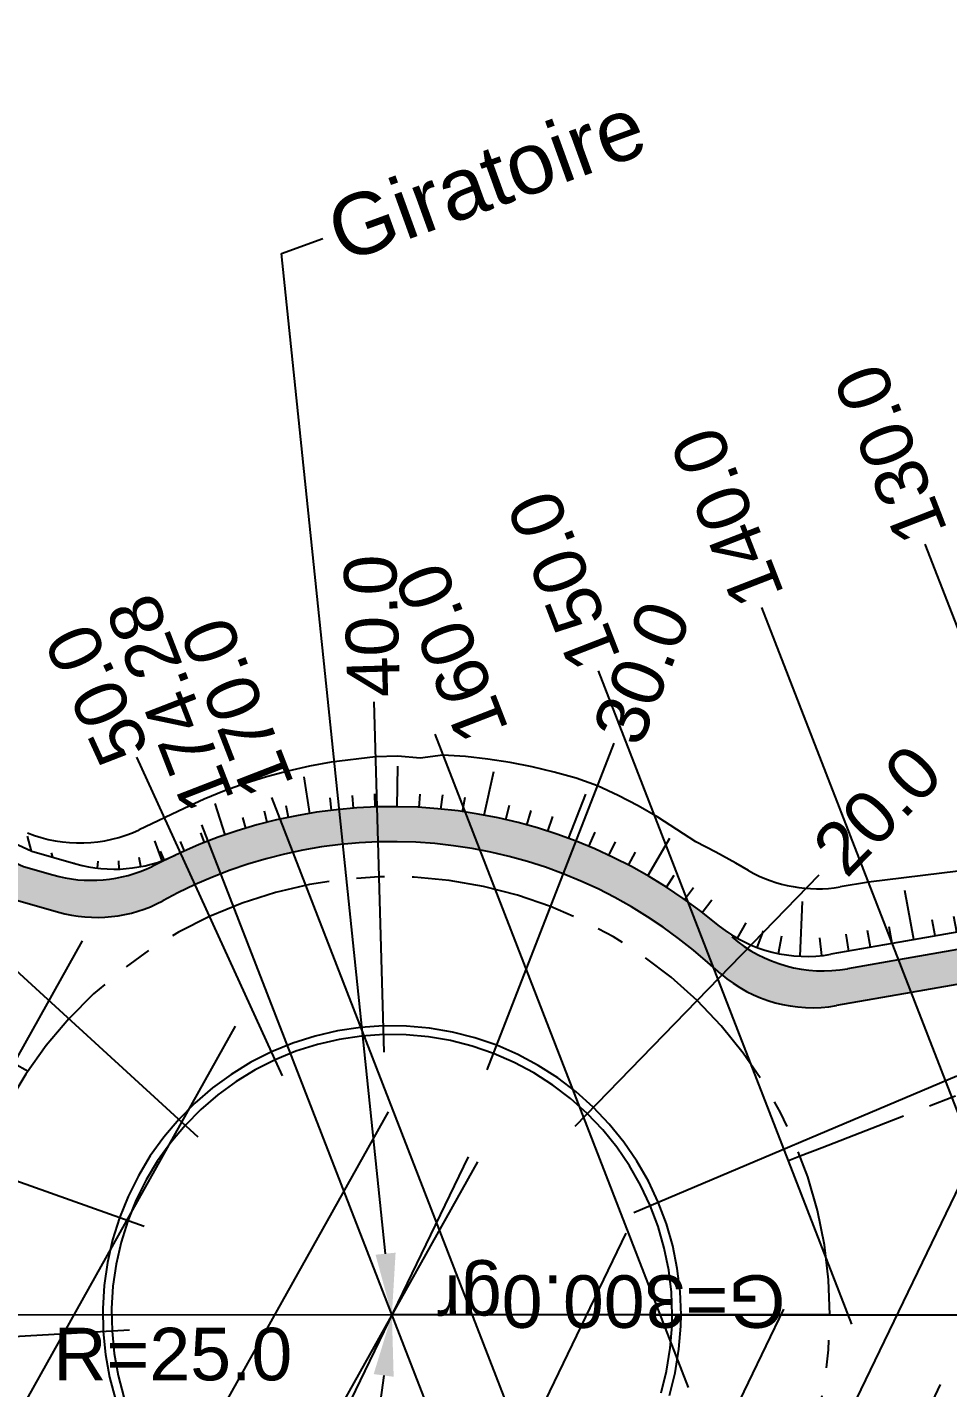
# Model space of a CAD drawing. Extents: x 525006 to 526161, y 9523532 to 9523885.
# Drawn here: x 525410.3 to 525462.9, y 9523634.8 to 9523712.5 of the extents above; entities that cross this region are included whole.
import ezdxf
from ezdxf import colors
from ezdxf.entities.mleader import LeaderData, LeaderLine
from ezdxf.enums import TextEntityAlignment as Align
from ezdxf.math import Vec2, Vec3

# ---------------------------------------------------------------- set-up
doc = ezdxf.new("R2010")
doc.units = 0
doc.linetypes.add('AXES2', pattern=[28.575, 19.05, -3.175, 3.175, -3.175])
doc.linetypes.add('T1', pattern=[13, 3, -10])
for name, color, linetype in [('Cheminements piétons', 6, 'Continuous'), ('ETQ IMPAIR', 7, 'Continuous'), ('ETQ PAIR', 7, 'Continuous'), ('Route - Axe giratoire 2 - Restitution en plan - Axe', 1, 'AXES2'), ('Route - Axe giratoire 2 - Restitution en plan - GEM_ACC', 7, 'Continuous'), ('Route - Axe giratoire 2 - Restitution en plan - GEM_Anneau', 7, 'Continuous'), ('Route - Axe giratoire 2 - Restitution en plan - GEM_MRQ', 7, 'Continuous'), ('Route - Axe giratoire 2 - Restitution en plan - GEM_Trottoir', 7, 'Continuous'), ('Route - Axe giratoire 2 - Restitution en plan - Talus remblais', 94, 'Continuous'), ('Route - Axe giratoire 2 - Tabulations', 7, 'Continuous'), ('Route - Axe giratoire 2 - Textes - Arcs', 7, 'Continuous'), ('Route - Axe giratoire 2 - Textes - Tabulations', 7, 'Continuous'), ('Route - Route de Djoué - Restitution en plan - Axe', 1, 'AXES2'), ('Route - Route de Djoué - Restitution en plan - GEM_Berme', 7, 'Continuous'), ('Route - Route de Djoué - Restitution en plan - GEM_Bretelle', 7, 'Continuous'), ('Route - Route de Djoué - Restitution en plan - GEM_Trottoir', 7, 'Continuous'), ('Route - Route de Djoué - Restitution en plan - Talus remblais', 94, 'Continuous'), ('Route - Route de Djoué - Tabulations', 7, 'Continuous'), ('Route - Route de Djoué - Textes - Tabulations', 5, 'Continuous'), ('Route - Route de la corniche 1 - Tabulations', 7, 'Continuous'), ('Route - Route de la corniche 1 - Textes - Arcs', 1, 'Continuous'), ('Route - Route de la corniche de Brazzaville - Restitution en plan - GEM_1_2TPC', 7, 'Continuous'), ('Route - Route de la corniche de Brazzaville - Restitution en plan - GEM_Berme', 7, 'Continuous'), ('Route - Route de la corniche de Brazzaville - Restitution en plan - GEM_Trottoir', 7, 'Continuous'), ('Route - Route de la corniche de Brazzaville - Restitution en plan - GEM_VOIE 1', 7, 'Continuous'), ('Route - Route de la corniche de Brazzaville - Restitution en plan - GEM_VOIE 2', 7, 'Continuous'), ('Route - Route de la corniche de Brazzaville - Restitution en plan - Talus remblais', 94, 'Continuous'), ('Route - Route de la corniche de Brazzaville - Tabulations', 7, 'Continuous')]:
    doc.layers.add(name, color=color, linetype=linetype)
doc.styles.add('Affichages route', font='arial.ttf', dxfattribs={"height": 0.5})
doc.styles.get("Standard").update_dxf_attribs({"font": 'arial.ttf'})

# ---------------------------------------------------------------- blocks, each defined once
blk = doc.blocks.new('MENSURA_TALSYM_3')
at = {"layer": 'Route - Route de Djoué - Restitution en plan - Talus remblais'}
for p, q in [((525554.156, 9523711.128), (525554.187, 9523711.106)), ((525553.404, 9523710.129), (525553.466, 9523710.085)), ((525552.653, 9523709.131), (525552.745, 9523709.064)), ((525551.682, 9523708.297), (525552.011, 9523708.052)), ((525551.153, 9523707.135), (525551.239, 9523707.069)), ((525550.404, 9523706.136), (525550.468, 9523706.085)), ((525549.654, 9523705.136), (525549.697, 9523705.101)), ((525548.807, 9523704.215), (525548.901, 9523704.138)), ((525548.055, 9523703.217), (525548.081, 9523703.194)), ((525547.24, 9523702.27), (525547.262, 9523702.25)), ((525546.424, 9523701.323), (525546.442, 9523701.306)), ((525545.527, 9523700.45), (525545.587, 9523700.395)), ((525544.698, 9523699.515), (525544.721, 9523699.493)), ((525543.83, 9523698.617), (525543.856, 9523698.592)), ((525542.988, 9523697.692), (525542.959, 9523697.721)), ((525542.079, 9523696.834), (525541.959, 9523696.959)), ((525541.169, 9523695.977), (525541.119, 9523696.03)), ((525540.26, 9523695.119), (525540.199, 9523695.185)), ((525539.337, 9523694.276), (525539.267, 9523694.355)), ((525538.386, 9523693.465), (525538.137, 9523693.751)), ((525537.435, 9523692.654), (525537.342, 9523692.764)), ((525536.484, 9523691.843), (525536.38, 9523691.969)), ((525535.51, 9523691.06), (525535.401, 9523691.194)), ((525534.519, 9523690.297), (525534.19, 9523690.717)), ((525533.529, 9523689.535), (525533.42, 9523689.678)), ((525532.538, 9523688.773), (525532.43, 9523688.92)), ((525530.49, 9523687.34), (525530.197, 9523687.755)), ((525531.517, 9523688.052), (525531.413, 9523688.194)), ((525529.462, 9523686.628), (525529.373, 9523686.76)), ((525527.37, 9523685.261), (525527.283, 9523685.397)), ((525528.432, 9523685.921), (525528.348, 9523686.048)), ((525526.308, 9523684.601), (525526.036, 9523685.042)), ((525525.247, 9523683.942), (525525.154, 9523684.096)), ((525524.174, 9523683.301), (525524.078, 9523683.464)), ((525521.987, 9523682.089), (525521.683, 9523682.644)), ((525523.081, 9523682.695), (525522.982, 9523682.868)), ((525520.894, 9523681.483), (525520.791, 9523681.677)), ((525519.783, 9523680.911), (525519.678, 9523681.112)), ((525517.538, 9523679.81), (525517.224, 9523680.462)), ((525518.66, 9523680.361), (525518.556, 9523680.568)), ((525516.416, 9523679.26), (525516.313, 9523679.482)), ((525512.974, 9523677.772), (525512.657, 9523678.524)), ((525514.122, 9523678.265), (525514.017, 9523678.504)), ((525515.271, 9523678.759), (525515.165, 9523678.989)), ((525508.329, 9523675.923), (525507.965, 9523676.824)), ((525510.659, 9523676.83), (525510.548, 9523677.101)), ((525511.824, 9523677.283), (525511.718, 9523677.541)), ((525509.494, 9523676.376), (525509.378, 9523676.66)), ((525505.999, 9523675.018), (525505.87, 9523675.339)), ((525507.164, 9523675.47), (525507.039, 9523675.78)), ((525503.668, 9523674.113), (525503.253, 9523675.157)), ((525504.833, 9523674.565), (525504.7, 9523674.899)), ((525499.006, 9523672.305), (525498.445, 9523673.744)), ((525502.503, 9523673.661), (525502.36, 9523674.022)), ((525500.172, 9523672.757), (525500.001, 9523673.194)), ((525501.337, 9523673.209), (525501.18, 9523673.608)), ((525497.841, 9523671.853), (525497.645, 9523672.358)), ((525494.345, 9523670.496), (525493.776, 9523671.974)), ((525495.51, 9523670.948), (525495.32, 9523671.442)), ((525496.676, 9523671.4), (525496.483, 9523671.9)), ((525489.684, 9523668.688), (525489.053, 9523670.343)), ((525492.014, 9523669.592), (525491.82, 9523670.098)), ((525493.18, 9523670.044), (525492.993, 9523670.53)), ((525490.849, 9523669.14), (525490.648, 9523669.666)), ((525485.022, 9523666.879), (525484.314, 9523668.759)), ((525487.353, 9523667.783), (525487.132, 9523668.367)), ((525488.518, 9523668.235), (525488.303, 9523668.801)), ((525486.187, 9523667.331), (525485.96, 9523667.933)), ((525480.331, 9523665.149), (525479.603, 9523667.243)), ((525483.855, 9523666.431), (525483.615, 9523667.07)), ((525475.569, 9523663.628), (525474.89, 9523665.946)), ((525481.506, 9523665.577), (525481.262, 9523666.249)), ((525482.68, 9523666.004), (525482.438, 9523666.659)), ((525479.153, 9523664.733), (525478.915, 9523665.44)), ((525470.737, 9523662.347), (525470.137, 9523664.864)), ((525476.764, 9523663.996), (525476.535, 9523664.742)), ((525477.958, 9523664.365), (525477.725, 9523665.091)), ((525465.846, 9523661.317), (525465.331, 9523663.965)), ((525473.16, 9523662.963), (525472.947, 9523663.759)), ((525474.372, 9523663.27), (525474.152, 9523664.051)), ((525460.928, 9523660.413), (525460.422, 9523663.228)), ((525469.524, 9523662.048), (525469.333, 9523662.893)), ((525471.949, 9523662.655), (525471.743, 9523663.468)), ((525467.072, 9523661.561), (525466.898, 9523662.425)), ((525468.298, 9523661.805), (525468.116, 9523662.657)), ((525462.159, 9523660.631), (525461.992, 9523661.543)), ((525463.39, 9523660.848), (525463.222, 9523661.744)), ((525464.62, 9523661.073), (525464.453, 9523661.957)), ((525457.235, 9523659.761), (525457.066, 9523660.722)), ((525458.466, 9523659.978), (525458.297, 9523660.935)), ((525459.697, 9523660.195), (525459.53, 9523661.141))]:
    blk.add_line(p, q, dxfattribs=at)
blk = doc.blocks.new('MENSURA_TALSYM_5')
at = {"layer": 'Route - Route de Djoué - Restitution en plan - Talus remblais'}
for p, q in [((525454.443, 9523659.466), (525454.586, 9523662.582)), ((525450.872, 9523660.493), (525451.365, 9523661.364)), ((525452.004, 9523659.965), (525452.363, 9523660.924)), ((525453.204, 9523659.62), (525453.411, 9523660.632)), ((525455.691, 9523659.506), (525455.58, 9523660.513))]:
    blk.add_line(p, q, dxfattribs=at)
blk = doc.blocks.new('MENSURA_TALSYM_19')
at = {"layer": 'Route - Route de la corniche de Brazzaville - Restitution en plan - Talus remblais'}
for p, q in [((525385.244, 9523679.011), (525385.247, 9523679.017)), ((525386.335, 9523678.401), (525386.341, 9523678.412)), ((525387.426, 9523677.79), (525387.435, 9523677.807)), ((525388.517, 9523677.18), (525388.554, 9523677.247)), ((525389.608, 9523676.57), (525389.626, 9523676.601)), ((525390.699, 9523675.96), (525390.722, 9523676.001)), ((525391.79, 9523675.349), (525391.818, 9523675.4)), ((525392.881, 9523674.739), (525392.983, 9523674.923)), ((525393.971, 9523674.129), (525394.009, 9523674.196)), ((525395.062, 9523673.518), (525395.103, 9523673.592)), ((525396.153, 9523672.908), (525396.198, 9523672.988)), ((525397.244, 9523672.298), (525397.389, 9523672.561)), ((525398.335, 9523671.688), (525398.386, 9523671.781)), ((525399.426, 9523671.078), (525399.481, 9523671.178)), ((525400.517, 9523670.468), (525400.575, 9523670.575)), ((525401.608, 9523669.858), (525401.795, 9523670.203)), ((525402.718, 9523669.282), (525402.784, 9523669.404)), ((525403.827, 9523668.705), (525403.896, 9523668.837)), ((525404.936, 9523668.129), (525405.008, 9523668.27)), ((525406.045, 9523667.553), (525406.268, 9523668.008)), ((525407.181, 9523667.031), (525407.262, 9523667.196)), ((525408.317, 9523666.509), (525408.402, 9523666.69)), ((525409.453, 9523665.987), (525409.497, 9523666.202)), ((525410.589, 9523665.466), (525410.362, 9523666.314)), ((525411.79, 9523665.12), (525411.724, 9523665.361)), ((525412.992, 9523664.778), (525413.003, 9523664.815))]:
    blk.add_line(p, q, dxfattribs=at)
blk = doc.blocks.new('MENSURA_TALSYM_20')
at = {"layer": 'Route - Route de la corniche de Brazzaville - Restitution en plan - Talus remblais'}
for p, q in [((525418.032, 9523664.915), (525417.619, 9523666.053)), ((525414.339, 9523664.495), (525414.389, 9523664.898)), ((525415.587, 9523664.442), (525415.57, 9523664.916)), ((525416.828, 9523664.583), (525416.727, 9523665.105))]:
    blk.add_line(p, q, dxfattribs=at)
blk = doc.blocks.new('MENSURA_TALSYM_29')
at = {"layer": 'Route - Axe giratoire 2 - Restitution en plan - Talus remblais'}
for p, q in [((525431.449, 9523668.004), (525431.489, 9523670.313)), ((525436.419, 9523667.518), (525436.967, 9523670.019)), ((525426.47, 9523667.62), (525426.143, 9523669.709)), ((525427.707, 9523667.796), (525427.628, 9523668.508)), ((525428.951, 9523667.919), (525428.901, 9523668.647)), ((525430.199, 9523667.988), (525430.18, 9523668.743)), ((525432.698, 9523667.963), (525432.763, 9523668.712)), ((525433.944, 9523667.868), (525434.05, 9523668.674)), ((525435.185, 9523667.719), (525435.322, 9523668.539)), ((525441.232, 9523666.19), (525442.213, 9523668.712)), ((525421.63, 9523666.393), (525421.062, 9523668.179)), ((525424.024, 9523667.11), (525423.875, 9523667.752)), ((525425.241, 9523667.391), (525425.113, 9523668.058)), ((525437.643, 9523667.264), (525437.856, 9523668.095)), ((525438.854, 9523666.957), (525439.102, 9523667.792)), ((525422.819, 9523666.777), (525422.647, 9523667.393)), ((525440.052, 9523666.599), (525440.341, 9523667.436)), ((525419.306, 9523665.473), (525419.086, 9523666.009)), ((525420.458, 9523665.958), (525420.254, 9523666.515)), ((525442.395, 9523665.731), (525442.746, 9523666.541)), ((525443.536, 9523665.222), (525443.917, 9523665.998)), ((525445.749, 9523664.061), (525447.017, 9523666.209)), ((525418.176, 9523664.939), (525417.935, 9523665.466)), ((525444.655, 9523664.665), (525445.056, 9523665.409)), ((525446.816, 9523663.41), (525447.26, 9523664.093)), ((525447.852, 9523662.711), (525448.371, 9523663.398)), ((525448.857, 9523661.968), (525449.405, 9523662.684))]:
    blk.add_line(p, q, dxfattribs=at)

msp = doc.modelspace()

# ---------------------------------------------------------------- hatches: boundary and pattern name
at = {"layer": 'Cheminements piétons', "transparency": 33554508}
h = msp.add_hatch(color=256, dxfattribs=at)
h.dxf.hatch_style = 1
h.paths.add_polyline_path([(525420.905, 9523663.986), (525421.912, 9523664.376), (525422.934, 9523664.725), (525423.969, 9523665.033), (525425.015, 9523665.299), (525426.072, 9523665.524), (525427.136, 9523665.705), (525428.207, 9523665.845), (525429.283, 9523665.941), (525430.361, 9523665.994), (525431.441, 9523666.004), (525432.521, 9523665.971), (525433.598, 9523665.894), (525434.671, 9523665.775), (525435.739, 9523665.613), (525436.799, 9523665.408), (525437.85, 9523665.161), (525438.891, 9523664.872), (525439.919, 9523664.542), (525440.933, 9523664.17), (525441.932, 9523663.759), (525442.913, 9523663.308), (525443.876, 9523662.818), (525444.818, 9523662.29), (525445.738, 9523661.725), (525446.635, 9523661.124), (525447.507, 9523660.487), (525448.353, 9523659.815), (525449.171, 9523659.111), (525449.922, 9523658.465, 0.225004), (525456.53, 9523656.649), (525460.786, 9523657.399), (525465.344, 9523658.205), (525470.78, 9523659.286), (525475.663, 9523660.526), (525480.453, 9523662.002), (525485.153, 9523663.712), (525489.814, 9523665.52), (525499.137, 9523669.137), (525508.46, 9523672.755), (525513.084, 9523674.555), (525517.517, 9523676.46), (525521.848, 9523678.584), (525526.068, 9523680.922), (525530.167, 9523683.468), (525534.132, 9523686.215), (525537.956, 9523689.157), (525541.627, 9523692.287), (525545.138, 9523695.596), (525548.479, 9523699.077), (525551.641, 9523702.72), (525554.618, 9523706.517), (525557.401, 9523710.458), (525559.984, 9523714.533), (525562.36, 9523718.732), (525564.523, 9523723.044), (525567.087, 9523728.611, 0.048753), (525567.597, 9523730.081), (525570.718, 9523743.008), (525568.606, 9523744.671, -0.120375), (525564.784, 9523728.392), (525562.713, 9523723.896), (525560.595, 9523719.673), (525558.268, 9523715.561), (525555.739, 9523711.57), (525553.014, 9523707.711), (525550.099, 9523703.993), (525547.002, 9523700.426), (525543.73, 9523697.017), (525540.292, 9523693.776), (525536.697, 9523690.711), (525532.952, 9523687.83), (525529.069, 9523685.139), (525525.056, 9523682.646), (525520.923, 9523680.357), (525516.681, 9523678.277), (525512.341, 9523676.411), (525507.736, 9523674.619), (525498.414, 9523671.002), (525489.091, 9523667.385), (525484.429, 9523665.576), (525479.729, 9523663.867), (525474.939, 9523662.39), (525470.057, 9523661.15), (525464.621, 9523660.069), (525460.063, 9523659.264), (525457.153, 9523658.751, -0.225004), (525450.545, 9523660.567), (525449.837, 9523661.191), (525448.719, 9523662.078), (525447.782, 9523662.762), (525446.819, 9523663.408), (525445.83, 9523664.015), (525444.818, 9523664.582), (525443.785, 9523665.108), (525442.731, 9523665.593), (525441.658, 9523666.035), (525440.569, 9523666.433), (525439.464, 9523666.788), (525438.347, 9523667.098), (525437.218, 9523667.363), (525436.079, 9523667.583), (525434.932, 9523667.758), (525433.779, 9523667.886), (525432.622, 9523667.968), (525431.463, 9523668.004), (525430.303, 9523667.993), (525429.144, 9523667.936), (525427.989, 9523667.833), (525426.839, 9523667.683), (525425.696, 9523667.488), (525424.561, 9523667.247), (525423.437, 9523666.961), (525422.325, 9523666.63), (525421.227, 9523666.255), (525420.146, 9523665.837), (525419.081, 9523665.375), (525418.037, 9523664.871), (525417.462, 9523664.594, -0.183711), (525411.796, 9523664.107), (525410.117, 9523664.585), (525405.559, 9523666.679), (525401.12, 9523668.985), (525396.756, 9523671.425), (525388.029, 9523676.307), (525379.302, 9523681.19), (525374.938, 9523683.631), (525371.674, 9523687.724), (525365.033, 9523691.447), (525359.318, 9523694.651), (525355.056, 9523697.041), (525347.104, 9523701.5), (525337.354, 9523706.967), (525328.602, 9523711.92), (525319.941, 9523716.828), (525311.506, 9523721.607), (525301.81, 9523727.144), (525291.095, 9523733.271), (525287.362, 9523731.91), (525282.938, 9523734.242), (525274.089, 9523738.907), (525265.24, 9523743.571), (525256.39, 9523748.235), (525247.541, 9523752.9), (525242.928, 9523755.289), (525238.218, 9523757.586), (525233.507, 9523759.876), (525231.409, 9523760.832, 0.179838), (525235.259, 9523756.8), (525237.321, 9523755.798), (525241.987, 9523753.524), (525246.565, 9523751.154), (525255.414, 9523746.49), (525264.263, 9523741.826), (525273.112, 9523737.161), (525281.961, 9523732.497), (525290.81, 9523727.833), (525299.538, 9523722.95), (525308.265, 9523718.068), (525316.992, 9523713.185), (525325.719, 9523708.303), (525334.446, 9523703.42), (525343.173, 9523698.538), (525351.9, 9523693.655), (525360.871, 9523689.209), (525369.598, 9523684.327), (525373.962, 9523681.886), (525378.325, 9523679.444), (525387.052, 9523674.562), (525395.779, 9523669.68), (525400.144, 9523667.24), (525404.583, 9523664.934), (525409.141, 9523662.84), (525412.119, 9523661.991, 0.194068), (525418.07, 9523662.624), (525418.941, 9523663.087), (525419.914, 9523663.556)])

# ---------------------------------------------------------------- linework, layer by layer
at = {"layer": 'Route - Axe giratoire 2 - Restitution en plan - Axe', "ltscale": 0.5, "flags": 128}
msp.add_lwpolyline([(525456.15, 9523639.005), (525456.07, 9523641.003), (525455.83, 9523642.988), (525455.433, 9523644.948), (525454.881, 9523646.87), (525454.176, 9523648.741), (525453.325, 9523650.55), (525452.331, 9523652.285), (525451.202, 9523653.935), (525449.945, 9523655.49), (525448.567, 9523656.939), (525447.079, 9523658.274), (525445.488, 9523659.485), (525443.805, 9523660.566), (525442.042, 9523661.508), (525440.209, 9523662.306), (525438.318, 9523662.956), (525436.381, 9523663.452), (525434.41, 9523663.792), (525432.419, 9523663.973), (525430.42, 9523663.995), (525428.425, 9523663.856), (525426.448, 9523663.559), (525424.501, 9523663.105), (525422.596, 9523662.497), (525420.746, 9523661.738), (525418.963, 9523660.834), (525417.257, 9523659.79), (525415.641, 9523658.613), (525414.123, 9523657.311), (525412.715, 9523655.892), (525411.424, 9523654.365), (525410.26, 9523652.739), (525409.229, 9523651.026), (525408.339, 9523649.236), (525407.594, 9523647.38), (525407, 9523645.471), (525406.561, 9523643.52), (525406.279, 9523641.541), (525406.156, 9523639.545), (525406.192, 9523637.546), (525406.389, 9523635.556), (525406.744, 9523633.589), (525407.255, 9523631.655), (525407.918, 9523629.769), (525408.731, 9523627.942), (525409.687, 9523626.186), (525410.78, 9523624.512), (525412.003, 9523622.93), (525413.349, 9523621.452), (525414.809, 9523620.085), (525416.373, 9523618.84), (525418.032, 9523617.724), (525419.774, 9523616.743), (525421.59, 9523615.905), (525423.466, 9523615.215), (525425.392, 9523614.677), (525427.355, 9523614.295), (525429.342, 9523614.071), (525431.34, 9523614.006), (525433.337, 9523614.101), (525435.32, 9523614.356), (525437.277, 9523614.768), (525439.194, 9523615.335), (525441.06, 9523616.054), (525442.863, 9523616.919), (525444.59, 9523617.926), (525446.232, 9523619.067), (525447.777, 9523620.336), (525449.216, 9523621.725), (525450.539, 9523623.224), (525451.738, 9523624.824), (525452.806, 9523626.514), (525453.735, 9523628.285), (525454.519, 9523630.124), (525455.154, 9523632.02), (525455.635, 9523633.961), (525455.899, 9523635.476), (525456.07, 9523637.005), (525456.15, 9523639.003)], dxfattribs=at)
at = {"layer": 'Route - Axe giratoire 2 - Restitution en plan - GEM_ACC', "flags": 128}
msp.add_lwpolyline([(525449.837, 9523661.191), (525448.719, 9523662.078), (525447.782, 9523662.762), (525446.819, 9523663.408), (525445.83, 9523664.015), (525444.818, 9523664.582), (525443.785, 9523665.108), (525442.731, 9523665.593), (525441.658, 9523666.035), (525440.569, 9523666.433), (525439.464, 9523666.788), (525438.347, 9523667.098), (525437.218, 9523667.363), (525436.079, 9523667.583), (525434.932, 9523667.758), (525433.779, 9523667.886), (525432.622, 9523667.968), (525431.463, 9523668.004), (525430.303, 9523667.993), (525429.144, 9523667.936), (525427.989, 9523667.833), (525426.839, 9523667.683), (525425.696, 9523667.488), (525424.561, 9523667.247), (525423.437, 9523666.961), (525422.325, 9523666.63), (525421.227, 9523666.255), (525420.146, 9523665.837), (525419.081, 9523665.375), (525418.037, 9523664.871), (525417.462, 9523664.594)], dxfattribs=at)
at = {"layer": 'Route - Axe giratoire 2 - Restitution en plan - GEM_Anneau', "flags": 128}
for points in [[(525447.65, 9523639.005), (525447.597, 9523640.324), (525447.439, 9523641.634), (525447.177, 9523642.928), (525446.812, 9523644.196), (525446.347, 9523645.431), (525445.785, 9523646.625), (525445.129, 9523647.77), (525444.384, 9523648.859), (525443.555, 9523649.885), (525442.645, 9523650.842), (525441.663, 9523651.723), (525440.613, 9523652.522), (525439.502, 9523653.235), (525438.339, 9523653.857), (525437.129, 9523654.384), (525435.881, 9523654.813), (525434.602, 9523655.14), (525433.302, 9523655.364), (525431.988, 9523655.484), (525430.668, 9523655.498), (525429.351, 9523655.407), (525428.046, 9523655.211), (525426.761, 9523654.911), (525425.504, 9523654.51), (525424.283, 9523654.009), (525423.106, 9523653.412), (525421.981, 9523652.723), (525420.914, 9523651.947), (525419.912, 9523651.087), (525418.983, 9523650.151), (525418.131, 9523649.143), (525417.363, 9523648.07), (525416.682, 9523646.939), (525416.095, 9523645.757), (525415.603, 9523644.533), (525415.211, 9523643.273), (525414.921, 9523641.985), (525414.735, 9523640.679), (525414.654, 9523639.362), (525414.678, 9523638.042), (525414.808, 9523636.729), (525415.042, 9523635.43), (525415.379, 9523634.154)], [(525446.993, 9523634.395), (525447.31, 9523635.676), (525447.531, 9523637.029), (525447.636, 9523638.344), (525447.65, 9523639.004)]]:
    msp.add_lwpolyline(points, dxfattribs=at)
at = {"layer": 'Route - Axe giratoire 2 - Restitution en plan - GEM_MRQ', "flags": 128}
for points in [[(525447.15, 9523639.005), (525447.099, 9523640.284), (525446.945, 9523641.555), (525446.691, 9523642.809), (525446.338, 9523644.038), (525445.887, 9523645.236), (525445.342, 9523646.394), (525444.706, 9523647.504), (525443.983, 9523648.561), (525443.179, 9523649.556), (525442.297, 9523650.483), (525441.344, 9523651.337), (525440.326, 9523652.112), (525439.249, 9523652.804), (525438.121, 9523653.407), (525436.947, 9523653.918), (525435.737, 9523654.334), (525434.498, 9523654.651), (525433.237, 9523654.869), (525431.962, 9523654.985), (525430.683, 9523654.999), (525429.406, 9523654.91), (525428.141, 9523654.72), (525426.894, 9523654.429), (525425.675, 9523654.04), (525424.491, 9523653.554), (525423.35, 9523652.976), (525422.259, 9523652.308), (525421.224, 9523651.554), (525420.253, 9523650.721), (525419.351, 9523649.813), (525418.526, 9523648.835), (525417.78, 9523647.795), (525417.121, 9523646.699), (525416.551, 9523645.553), (525416.074, 9523644.365), (525415.694, 9523643.143), (525415.413, 9523641.895), (525415.232, 9523640.628), (525415.153, 9523639.351), (525415.177, 9523638.071), (525415.303, 9523636.798), (525415.53, 9523635.539), (525415.857, 9523634.301)], [(525446.512, 9523634.535), (525446.821, 9523635.777), (525447.034, 9523637.088), (525447.137, 9523638.364), (525447.15, 9523639.004)]]:
    msp.add_lwpolyline(points, dxfattribs=at)
at = {"layer": 'Route - Axe giratoire 2 - Restitution en plan - GEM_Trottoir', "flags": 128}
msp.add_lwpolyline([(525449.922, 9523658.465), (525449.171, 9523659.111), (525448.353, 9523659.815), (525447.507, 9523660.487), (525446.635, 9523661.124), (525445.738, 9523661.725), (525444.818, 9523662.29), (525443.876, 9523662.818), (525442.913, 9523663.308), (525441.932, 9523663.759), (525440.933, 9523664.17), (525439.919, 9523664.542), (525438.891, 9523664.872), (525437.85, 9523665.161), (525436.799, 9523665.408), (525435.739, 9523665.613), (525434.671, 9523665.775), (525433.598, 9523665.894), (525432.521, 9523665.971), (525431.441, 9523666.004), (525430.361, 9523665.994), (525429.283, 9523665.941), (525428.207, 9523665.845), (525427.136, 9523665.705), (525426.072, 9523665.524), (525425.015, 9523665.299), (525423.969, 9523665.033), (525422.934, 9523664.725), (525421.912, 9523664.376), (525420.905, 9523663.986), (525419.914, 9523663.556), (525418.941, 9523663.087), (525418.07, 9523662.624)], dxfattribs=at)
at = {"layer": 'Route - Axe giratoire 2 - Restitution en plan - Talus remblais', "flags": 128}
msp.add_lwpolyline([(525451.51, 9523664.355), (525450.771, 9523664.773), (525449.638, 9523665.414), (525448.487, 9523666.006), (525446.322, 9523667.396), (525445.205, 9523668.043), (525444.059, 9523668.642), (525442.885, 9523669.19), (525441.665, 9523669.625), (525440.417, 9523669.972), (525439.16, 9523670.273), (525437.894, 9523670.522), (525436.62, 9523670.72), (525435.341, 9523670.865), (525434.057, 9523670.938), (525432.765, 9523670.779), (525431.494, 9523670.891), (525430.219, 9523670.859), (525427.692, 9523670.546), (525426.443, 9523670.318), (525425.207, 9523670.038), (525423.987, 9523669.706), (525422.783, 9523669.33), (525421.597, 9523668.909), (525420.438, 9523668.424), (525419.302, 9523667.893), (525416.725, 9523666.686)], dxfattribs=at)
at = {"layer": 'Route - Axe giratoire 2 - Tabulations'}
for p, q in [((525430.712, 9523653.999), (525430.128, 9523673.99)), ((525436.585, 9523652.986), (525443.832, 9523671.627)), ((525424.908, 9523652.645), (525416.585, 9523670.831)), ((525441.6, 9523649.766), (525455.534, 9523664.113)), ((525420.089, 9523649.137), (525405.341, 9523662.647)), ((525444.966, 9523644.847), (525463.387, 9523652.635)), ((525417.016, 9523644.03), (525398.172, 9523650.73)), ((525446.15, 9523639.005), (525466.15, 9523639.005)), ((525446.15, 9523639.004), (525466.15, 9523639.002)), ((525416.175, 9523638.13), (525396.209, 9523636.962))]:
    msp.add_line(p, q, dxfattribs=at)
at = {"layer": 'Route - Axe giratoire 2 - Textes - Arcs'}
for p in [(525406.15, 9523639.007), (525456.15, 9523639.005), (525456.15, 9523639.003)]:
    msp.add_line(p, (525431.15, 9523639.005), dxfattribs=at)
at = {"layer": 'Route - Route de Djoué - Restitution en plan - Axe', "ltscale": 0.5, "flags": 128}
msp.add_lwpolyline([(525571.843, 9523730.57), (525567.689, 9523721.554), (525565.448, 9523717.085), (525562.986, 9523712.734), (525560.31, 9523708.511), (525557.425, 9523704.427), (525554.341, 9523700.493), (525551.063, 9523696.717), (525547.602, 9523693.11), (525543.964, 9523689.681), (525540.159, 9523686.438), (525536.197, 9523683.389), (525532.087, 9523680.542), (525527.841, 9523677.903), (525523.467, 9523675.481), (525518.978, 9523673.28), (525514.385, 9523671.306), (525509.726, 9523669.492), (525500.403, 9523665.874), (525491.08, 9523662.257), (525481.757, 9523658.64), (525472.434, 9523655.023), (525463.111, 9523651.406), (525455.705, 9523648.533), (525454.457, 9523648.048), (525453.788, 9523647.789)], dxfattribs=at)
at = {"layer": 'Route - Route de Djoué - Restitution en plan - GEM_Berme', "flags": 128}
msp.add_lwpolyline([(525464.259, 9523661.002), (525459.701, 9523660.196), (525456.198, 9523659.579)], dxfattribs=at)
at = {"layer": 'Route - Route de Djoué - Restitution en plan - GEM_Berme'}
msp.add_arc((525454.809, 9523667.457), 8, 231.5662, 279.99688, dxfattribs=at)
at = {"layer": 'Route - Route de Djoué - Restitution en plan - GEM_Bretelle', "flags": 128}
msp.add_lwpolyline([(525465.344, 9523658.205), (525460.786, 9523657.399), (525456.53, 9523656.649)], dxfattribs=at)
at = {"layer": 'Route - Route de Djoué - Restitution en plan - GEM_Bretelle'}
msp.add_arc((525455.141, 9523664.528), 8, 229.27437, 279.99688, dxfattribs=at)
at = {"layer": 'Route - Route de Djoué - Restitution en plan - GEM_Trottoir', "flags": 128}
msp.add_lwpolyline([(525464.621, 9523660.069), (525460.063, 9523659.264), (525457.153, 9523658.751)], dxfattribs=at)
at = {"layer": 'Route - Route de Djoué - Restitution en plan - GEM_Trottoir'}
msp.add_arc((525455.764, 9523666.63), 8, 229.27437, 279.99688, dxfattribs=at)
at = {"layer": 'Route - Route de Djoué - Restitution en plan - Talus remblais', "flags": 128}
msp.add_lwpolyline([(525463.46, 9523664.331), (525458.347, 9523663.686), (525456.736, 9523663.423)], dxfattribs=at)
at = {"layer": 'Route - Route de Djoué - Restitution en plan - Talus remblais'}
msp.add_arc((525455.448, 9523671.319), 8, 240.51305, 279.26629, dxfattribs=at)
at = {"layer": 'Route - Route de Djoué - Tabulations'}
for p, q in [((525476.051, 9523645.7), (525461.583, 9523682.992)), ((525466.728, 9523642.083), (525452.26, 9523679.375)), ((525457.406, 9523638.466), (525442.937, 9523675.758)), ((525448.083, 9523634.849), (525433.614, 9523672.14)), ((525438.76, 9523631.232), (525424.291, 9523668.523)), ((525434.767, 9523629.683), (525420.298, 9523666.974))]:
    msp.add_line(p, q, dxfattribs=at)
at = {"layer": 'Route - Route de la corniche 1 - Tabulations'}
for p, q in [((525435.496, 9523648.012), (525413.765, 9523602.981)), ((525444.502, 9523643.665), (525422.771, 9523598.635)), ((525453.508, 9523639.319), (525431.777, 9523594.288)), ((525462.441, 9523635.028), (525441.114, 9523589.804))]:
    msp.add_line(p, q, dxfattribs=at)
at = {"layer": 'Route - Route de la corniche 1 - Textes - Arcs'}
msp.add_line((525454.536, 9523627.719), (525484.96, 9523690.762), dxfattribs=at)
at = {"layer": 'Route - Route de la corniche de Brazzaville - Restitution en plan - GEM_1_2TPC', "flags": 128}
msp.add_lwpolyline([(525348.482, 9523687.547), (525357.209, 9523682.664), (525365.936, 9523677.782), (525370.3, 9523675.34), (525374.663, 9523672.899), (525383.39, 9523668.017), (525392.117, 9523663.134), (525400.845, 9523658.252), (525409.572, 9523653.369), (525410.385, 9523652.914)], dxfattribs=at)
at = {"layer": 'Route - Route de la corniche de Brazzaville - Restitution en plan - GEM_Berme', "flags": 128}
msp.add_lwpolyline([(525375.426, 9523684.504), (525379.79, 9523682.063), (525388.517, 9523677.18), (525397.244, 9523672.298), (525401.608, 9523669.858), (525406.048, 9523667.552), (525410.605, 9523665.458), (525413.116, 9523664.743)], dxfattribs=at)
at = {"layer": 'Route - Route de la corniche de Brazzaville - Restitution en plan - GEM_Berme'}
msp.add_arc((525415.307, 9523672.437), 8, 254.09825, 295.73747, dxfattribs=at)
at = {"layer": 'Route - Route de la corniche de Brazzaville - Restitution en plan - GEM_Trottoir', "flags": 128}
msp.add_lwpolyline([(525374.938, 9523683.631), (525379.302, 9523681.19), (525388.029, 9523676.307), (525396.756, 9523671.425), (525401.12, 9523668.985), (525405.559, 9523666.679), (525410.117, 9523664.585), (525411.796, 9523664.107)], dxfattribs=at)
at = {"layer": 'Route - Route de la corniche de Brazzaville - Restitution en plan - GEM_Trottoir'}
msp.add_arc((525413.988, 9523671.801), 8, 254.09825, 295.73747, dxfattribs=at)
at = {"layer": 'Route - Route de la corniche de Brazzaville - Restitution en plan - GEM_VOIE 1', "linetype": 'T1', "ltscale": 0.5, "flags": 128}
msp.add_lwpolyline([(525117.284, 9523774.122), (525127.24, 9523774.195), (525142.239, 9523774.322), (525147.333, 9523774.309), (525152.431, 9523774.169), (525157.524, 9523773.901), (525162.609, 9523773.506), (525167.682, 9523772.984), (525172.74, 9523772.335), (525177.781, 9523771.561), (525182.801, 9523770.66), (525187.796, 9523769.634), (525192.765, 9523768.484), (525197.703, 9523767.21), (525202.607, 9523765.813), (525207.476, 9523764.293), (525212.305, 9523762.653), (525217.091, 9523760.892), (525217.091, 9523760.892), (525221.832, 9523759.012), (525226.524, 9523757.014), (525231.165, 9523754.9), (525235.751, 9523752.67), (525240.339, 9523750.436), (525244.856, 9523748.1), (525253.705, 9523743.435), (525262.554, 9523738.771), (525271.403, 9523734.107), (525280.252, 9523729.443), (525289.102, 9523724.778), (525297.829, 9523719.896), (525306.556, 9523715.013), (525315.283, 9523710.131), (525324.01, 9523705.248), (525332.737, 9523700.366), (525341.464, 9523695.483), (525350.191, 9523690.601), (525358.918, 9523685.719), (525367.645, 9523680.836), (525372.009, 9523678.395), (525376.372, 9523675.954), (525385.099, 9523671.071), (525393.826, 9523666.189), (525402.553, 9523661.306), (525411.28, 9523656.424), (525412.56, 9523655.708)], dxfattribs=at)
at = {"layer": 'Route - Route de la corniche de Brazzaville - Restitution en plan - GEM_VOIE 2', "flags": 128}
msp.add_lwpolyline([(525351.9, 9523693.655), (525360.871, 9523689.209), (525369.598, 9523684.327), (525373.962, 9523681.886), (525378.325, 9523679.444), (525387.052, 9523674.562), (525395.779, 9523669.68), (525400.144, 9523667.24), (525404.583, 9523664.934), (525409.141, 9523662.84), (525412.119, 9523661.991)], dxfattribs=at)
at = {"layer": 'Route - Route de la corniche de Brazzaville - Restitution en plan - GEM_VOIE 2'}
msp.add_arc((525414.31, 9523669.685), 8, 254.09825, 298.02931, dxfattribs=at)
at = {"layer": 'Route - Route de la corniche de Brazzaville - Restitution en plan - Talus remblais'}
msp.add_arc((525413.333, 9523673.931), 8, 248.18865, 295.089, dxfattribs=at)
at = {"layer": 'Route - Route de la corniche de Brazzaville - Tabulations'}
for p, q in [((525413.478, 9523660.351), (525389.065, 9523616.716)), ((525422.205, 9523655.469), (525397.792, 9523611.833)), ((525430.932, 9523650.586), (525406.519, 9523606.951)), ((525436.032, 9523647.732), (525411.62, 9523604.097))]:
    msp.add_line(p, q, dxfattribs=at)

# ---------------------------------------------------------------- block references
at = {"layer": 'Route - Route de Djoué - Restitution en plan - Talus remblais'}
for name in ['MENSURA_TALSYM_3', 'MENSURA_TALSYM_5']:
    msp.add_blockref(name, (0, 0), dxfattribs=at)
at = {"layer": 'Route - Route de la corniche de Brazzaville - Restitution en plan - Talus remblais'}
for name in ['MENSURA_TALSYM_19', 'MENSURA_TALSYM_20']:
    msp.add_blockref(name, (0, 0), dxfattribs=at)

# ---------------------------------------------------------------- texts
at = {"layer": 'Route - Axe giratoire 2 - Textes - Arcs', "style": 'Affichages route'}
for s, rotation, p in [('G=300.0gr', 180, (525443.65, 9523638.255)), ('R=25.0', 359.99714, (525418.65, 9523638.256))]:
    msp.add_text(s, height=3, rotation=rotation, dxfattribs=at).set_placement(p, align=Align.TOP_CENTER)
at = {"layer": 'Route - Axe giratoire 2 - Textes - Tabulations', "style": 'Affichages route'}
for s, rotation, p in [('40.0', 91.67325, (525430.12, 9523674.24)), ('30.0', 68.75494, (525443.923, 9523671.86)), ('50.0', 114.59156, (525415.999, 9523670.684)), ('20.0', 45.83662, (525456.009, 9523664.893))]:
    msp.add_text(s, height=3, rotation=rotation, dxfattribs=at).set_placement(p, align=Align.MIDDLE_LEFT)
at = {"layer": 'Route - Route de Djoué - Textes - Tabulations', "style": 'Affichages route'}
for s, p in [('130.0', (525461.492, 9523683.225)), ('140.0', (525452.17, 9523679.608)), ('150.0', (525442.847, 9523675.991)), ('160.0', (525436.443, 9523671.872)), ('174.28', (525420.797, 9523667.903)), ('170.0', (525424.201, 9523668.756))]:
    msp.add_text(s, height=3, rotation=111.20541, dxfattribs=at).set_placement(p, align=Align.MIDDLE_LEFT)

# ---------------------------------------------------------------- next in the draw order: leaders
at = {"layer": 'ETQ PAIR'}
ml = msp.add_multileader_mtext('Standard', dxfattribs=at)
ml.set_content('Giratoire ', color=256)
ml.set_leader_properties()
ml.build(insert=Vec2(0, 0))
ml.multileader.update_dxf_attribs({"has_text_frame": 1, "dogleg_length": 2.5, "arrow_head_size": 3.5})
ctx = ml.context
ctx.base_point, ctx.char_height, ctx.arrow_head_size, ctx.landing_gap_size, ctx.plane_origin, ctx.plane_x_axis, ctx.plane_y_axis = Vec3(525427.201, 9523700.443), 3.5, 3.5, 0.8, Vec3(525444.34, 9523511.113), Vec3(0.940159, 0.340735), Vec3(-0.340735, 0.940159)
ctx.text_align_type = 1
notes = []
notes.append((ctx, [(1, (1, 1, 0), (525424.851, 9523699.591), (0.940159, 0.340735), 2.5, [(0, [(525431.15, 9523639.005)], 0, [])])]))
ctx.mtext.insert, ctx.mtext.text_direction, ctx.mtext.rotation, ctx.mtext.alignment, ctx.mtext.flow_direction = Vec3(525435.943, 9523705.504), Vec3(0.940159, 0.340735), 0.347698, 2, 5
ctx.mtext.has_bg_fill, ctx.mtext.bg_color, ctx.mtext.bg_scale_factor, ctx.mtext.bg_transparency, ctx.mtext.use_window_bg_color = 1, -1027028792, 1.5, 0, 1
for ctx, leaders in notes:
    for number, flags, end, landing, length, lines in leaders:
        leader = LeaderData()
        leader.index, (leader.has_last_leader_line, leader.has_dogleg_vector, leader.attachment_direction) = number, flags
        leader.last_leader_point, leader.dogleg_vector, leader.dogleg_length = Vec3(end), Vec3(landing), length
        for number, points, colour, breaks in lines:
            line = LeaderLine()
            line.index, line.vertices, line.color, line.breaks = number, Vec3.list(points), colors.encode_raw_color(colour), breaks
            leader.lines.append(line)
        ctx.leaders.append(leader)

# ---------------------------------------------------------------- next in the draw order: block references
at = {"layer": 'Route - Axe giratoire 2 - Restitution en plan - Talus remblais'}
msp.add_blockref('MENSURA_TALSYM_29', (0, 0), dxfattribs=at)

# ---------------------------------------------------------------- next in the draw order: leaders
at = {"layer": 'ETQ IMPAIR'}
ml = msp.add_multileader_mtext('Standard', dxfattribs=at)
ml.set_content('Giratoire', color=256)
ml.set_leader_properties()
ml.build(insert=Vec2(0, 0))
ml.multileader.update_dxf_attribs({"has_text_frame": 1, "dogleg_length": 2.5, "arrow_head_size": 3.5})
ctx = ml.context
ctx.base_point, ctx.char_height, ctx.arrow_head_size, ctx.landing_gap_size, ctx.plane_origin, ctx.plane_x_axis, ctx.plane_y_axis = Vec3(525422.669, 9523559.2), 3.5, 3.5, 0.8, Vec3(525444.34, 9523511.113), Vec3(0.864942, -0.501872), Vec3(0.501872, 0.864942)
ctx.text_align_type = 1
notes = []
notes.append((ctx, [(1, (1, 1, 0), (525420.507, 9523560.455), (0.864942, -0.501872), 2.5, [(0, [(525431.15, 9523639.005)], 0, [])])]))
ctx.mtext.insert, ctx.mtext.text_direction, ctx.mtext.rotation, ctx.mtext.alignment, ctx.mtext.flow_direction = Vec3(525432.162, 9523555.749), Vec3(0.864942, -0.501872), 5.757423, 2, 5
ctx.mtext.has_bg_fill, ctx.mtext.bg_color, ctx.mtext.bg_scale_factor, ctx.mtext.bg_transparency, ctx.mtext.use_window_bg_color = 1, -1027028792, 1.5, 0, 1
for ctx, leaders in notes:
    for number, flags, end, landing, length, lines in leaders:
        leader = LeaderData()
        leader.index, (leader.has_last_leader_line, leader.has_dogleg_vector, leader.attachment_direction) = number, flags
        leader.last_leader_point, leader.dogleg_vector, leader.dogleg_length = Vec3(end), Vec3(landing), length
        for number, points, colour, breaks in lines:
            line = LeaderLine()
            line.index, line.vertices, line.color, line.breaks = number, Vec3.list(points), colors.encode_raw_color(colour), breaks
            leader.lines.append(line)
        ctx.leaders.append(leader)

doc.saveas('drawing.dxf')
